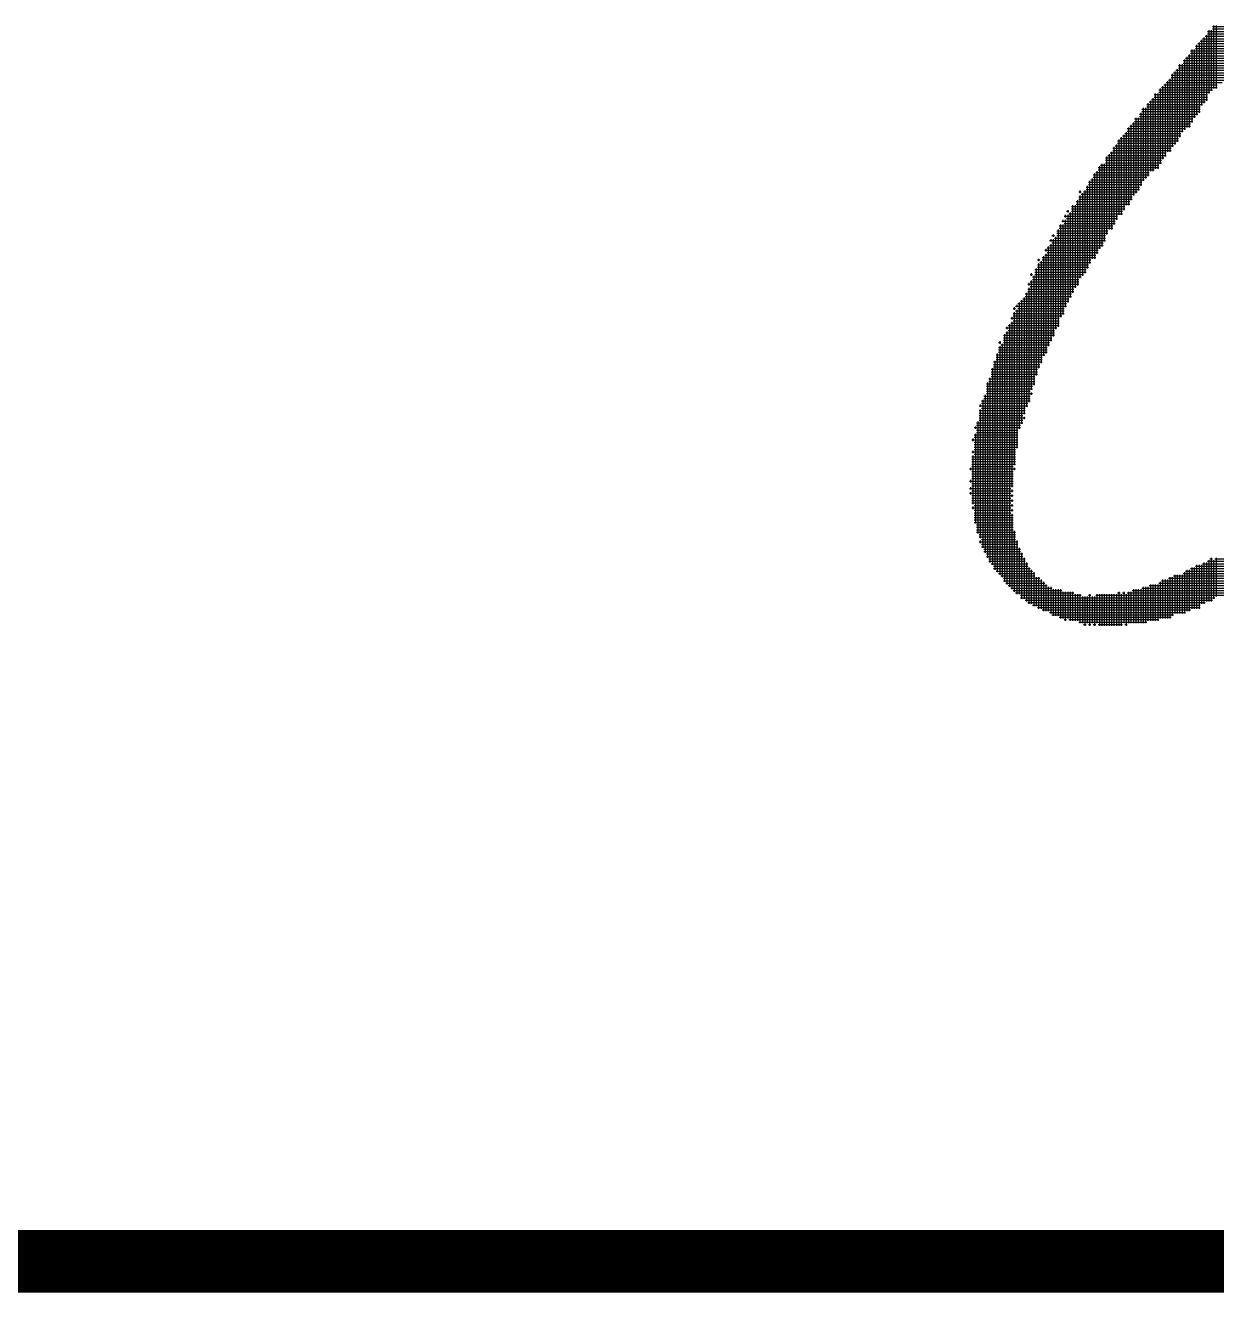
# Model space of a CAD drawing. Header units: feet. Extents: x 0 to 510288, y 0 to 371336.
# Drawn here: x 372398 to 374304, y 87286 to 89313 of the extents above; entities that cross this region are included whole.
import ezdxf
from ezdxf.enums import TextEntityAlignment as Align

# ---------------------------------------------------------------- set-up
doc = ezdxf.new("R2010")
doc.units = ezdxf.units.FT
doc.header["$LTSCALE"] = 100
doc.header["$MEASUREMENT"] = 0
for name, color, linetype in [('CX-BORD-LIN1', 4, 'CONTINUOUS'), ('CX-BORD-LIN2', 3, 'CONTINUOUS'), ('CX-BORD-TEX2', 7, 'CONTINUOUS'), ('CX-BORD-TEX3', 6, 'CONTINUOUS'), ('CX-MISC', 2, 'CONTINUOUS')]:
    doc.layers.add(name, color=color, linetype=linetype)
doc.styles.add('TB_TEXT', font='')
doc.styles.add('TB_WBTXT', font='')
doc.styles.add('TB_WMTXT', font='')
doc.styles.get('TB_TEXT').set_extended_font_data('Dotum')
doc.styles.get('TB_WBTXT').set_extended_font_data('Dotum')
doc.styles.get('TB_WMTXT').set_extended_font_data('Dotum')

# ---------------------------------------------------------------- blocks, each defined once
blk = doc.blocks.new('CXBLKA1-KHCA')
at = {"layer": 'CX-BORD-LIN1', "const_width": 0.2}
blk.add_lwpolyline([(558, 6), (270, 6)], dxfattribs=at)
at = {"layer": 'CX-BORD-LIN1', "style": 'TB_TEXT'}
for tag, p in [('TR_RCON5', (342.3033, 33)), ('TR_RCON4', (342.3033, 27)), ('TR_RCON3', (342.3033, 21)), ('TR_RCON2', (342.3033, 15)), ('TR_RCON1', (342.3033, 9))]:
    blk.add_attdef(tag, text='', height=3.5, dxfattribs=at).set_placement(p, align=Align.MIDDLE_LEFT)
for tag, height, p in [('TR_DGN5', 3.5, (451.1185, 33)), ('TR_CHK5', 3.5, (491.1185, 33)), ('TR_RDAT5', 3.5, (317.5, 33)), ('TR_APP5', 3.5, (531.1185, 33)), ('TR_RNUM5', 3, (285.1051, 32.6366)), ('TR_DGN4', 3.5, (451.1185, 27)), ('TR_CHK4', 3.5, (491.1185, 27)), ('TR_RDAT4', 3.5, (317.5, 27)), ('TR_APP4', 3.5, (531.1185, 27)), ('TR_RNUM4', 3, (285.1051, 26.6366)), ('TR_RDAT3', 3.5, (317.5, 21)), ('TR_DGN3', 3.5, (451.1185, 21)), ('TR_CHK3', 3.5, (491.1185, 21)), ('TR_APP3', 3.5, (531.1185, 21)), ('TR_RNUM3', 3, (285.1051, 20.6366)), ('TR_RDAT2', 3.5, (317.5, 15)), ('TR_DGN2', 3.5, (451.1185, 15)), ('TR_CHK2', 3.5, (491.1185, 15)), ('TR_APP2', 3.5, (531.1185, 15)), ('TR_RNUM2', 3, (285.1051, 14.6366)), ('TR_DGN1', 3.5, (451.1185, 9)), ('TR_CHK1', 3.5, (491.1185, 9)), ('TR_RDAT1', 3.5, (317.5, 9)), ('TR_APP1', 3.5, (531.1185, 9)), ('TR_RNUM1', 3, (285.1051, 8.6366))]:
    blk.add_attdef(tag, text='', height=height, dxfattribs=at).set_placement(p, align=Align.MIDDLE_CENTER)
at = {"layer": 'CX-BORD-LIN2', "style": 'TB_TEXT'}
blk.add_attdef('TD_VERSION', text='', height=3, rotation=90, dxfattribs=at).set_placement((800.5, 48.0149), align=Align.MIDDLE_CENTER)
at = {"layer": 'CX-BORD-TEX2', "style": 'TB_WMTXT'}
for tag, height, p in [('TB_CNAME', 5, (15.3448, 531.8324)), ('TB_CSCOP', 4, (16.6346, 523.8324))]:
    blk.add_attdef(tag, text='', height=height, dxfattribs=at).set_placement(p, align=Align.BOTTOM_LEFT)
at = {"layer": 'CX-BORD-TEX2', "style": 'TB_WBTXT'}
for tag, height, p in [('TB_MTITIL', 10, (398, 533.3264)), ('TB_STITL', 7, (398, 518.3264))]:
    blk.add_attdef(tag, text='', height=height, dxfattribs=at).set_placement(p, align=Align.MIDDLE_CENTER)
at = {"layer": 'CX-BORD-TEX3', "style": 'TB_TEXT'}
for tag, height, p in [('TD_LNDST', 4.5, (215, 31.5)), ('TD_DSECT', 4.5, (605.5, 31.5)), ('TD_DDIST', 4.5, (654.5, 31.5)), ('TD_DNAME_TOP', 4.5, (755, 27.957)), ('TD_CSECT', 4.5, (605.5, 22.5)), ('TD_CDIST', 4.5, (654.5, 22.5)), ('TD_DNAME_MAIN', 4.5, (755, 21.4731)), ('TD_DNAME_BOT', 3, (755, 15.2489)), ('TD_HSCAL', 4.5, (620.8841, 13.7484)), ('TD_VSCAL', 4.5, (656.8615, 13.7484)), ('TD_CCOMP', 4.5, (215, 13.5927)), ('TD_CSTEP', 4.5, (250.744, 5.125)), ('TD_FIELD', 4.5, (180, 5.125)), ('TD_DWGNO', 4.5, (755, 5.0017)), ('TD_DWGCODE', 4.5, (637, 4.7908))]:
    blk.add_attdef(tag, text='', height=height, dxfattribs=at).set_placement(p, align=Align.MIDDLE_CENTER)
for tag, height, width, p in [('TD_DCOMP', 4.5, 0.95, (215, 22.5875)), ('TD_CNAME', 5, 0.78, (65, 7.5956))]:
    blk.add_attdef(tag, text='', height=height, dxfattribs=dict(at, width=width)).set_placement(p, align=Align.MIDDLE_CENTER)

msp = doc.modelspace()

# ---------------------------------------------------------------- linework, layer by layer
at = {"layer": 'CX-MISC'}
for p, q in [((374287.2, 89297.4), (374287.2, 89192.5)), ((374289.1, 89303.3), (374394.1, 89303.3)), ((374289.1, 89299.4), (374394.1, 89299.4)), ((374291, 89305.2), (374291, 89204.1)), ((374294.9, 89305.2), (374294.9, 89208)), ((374296.9, 89311), (374398, 89311)), ((374296.9, 89307.2), (374394.1, 89307.2)), ((374298.8, 89313), (374298.8, 89211.9)), ((374302.7, 89313), (374302.7, 89211.9)), ((374269.7, 89279.9), (374409.6, 89279.9)), ((374271.6, 89281.9), (374271.6, 89169.1)), ((374273.5, 89283.8), (374401.8, 89283.8)), ((374275.5, 89285.8), (374275.5, 89173)), ((374277.4, 89287.7), (374398, 89287.7)), ((374279.4, 89289.7), (374279.4, 89184.7)), ((374281.3, 89291.6), (374394.1, 89291.6)), ((374283.3, 89293.6), (374283.3, 89188.6)), ((374285.2, 89295.5), (374394.1, 89295.5)), ((374250.2, 89256.6), (374716.8, 89256.6)), ((374252.2, 89258.6), (374252.2, 89145.8)), ((374254.1, 89260.5), (374720.7, 89260.5)), ((374256, 89262.4), (374256, 89149.7)), ((374258, 89264.4), (374728.4, 89264.4)), ((374259.9, 89266.3), (374259.9, 89149.7)), ((374261.9, 89272.2), (374759.5, 89272.2)), ((374261.9, 89268.3), (374740.1, 89268.3)), ((374263.8, 89274.1), (374263.8, 89157.5)), ((374267.7, 89274.1), (374267.7, 89165.2)), ((374269.7, 89276.1), (374429.1, 89276.1)), ((374234.7, 89237.2), (374324.1, 89237.2)), ((374236.6, 89239.1), (374236.6, 89122.5)), ((374238.6, 89241.1), (374328, 89241.1)), ((374240.5, 89243), (374240.5, 89126.4)), ((374242.4, 89248.8), (374339.6, 89248.8)), ((374242.4, 89245), (374331.9, 89245)), ((374244.4, 89250.8), (374244.4, 89134.1)), ((374248.3, 89250.8), (374248.3, 89141.9)), ((374250.2, 89252.7), (374343.5, 89252.7)), ((374217.2, 89215.8), (374217.2, 89099.2)), ((374219.1, 89217.7), (374304.6, 89217.7)), ((374221.1, 89219.7), (374221.1, 89103)), ((374223, 89221.6), (374312.4, 89221.6)), ((374224.9, 89223.6), (374224.9, 89110.8)), ((374226.9, 89225.5), (374316.3, 89225.5)), ((374228.8, 89227.5), (374228.8, 89110.8)), ((374230.8, 89233.3), (374324.1, 89233.3)), ((374230.8, 89229.4), (374316.3, 89229.4)), ((374232.7, 89235.2), (374232.7, 89118.6)), ((374201.6, 89196.4), (374201.6, 89079.7)), ((374203.6, 89202.2), (374289.1, 89202.2)), ((374203.6, 89198.3), (374289.1, 89198.3)), ((374205.5, 89204.1), (374205.5, 89083.6)), ((374209.4, 89204.1), (374209.4, 89083.6)), ((374211.3, 89210), (374296.9, 89210)), ((374211.3, 89206.1), (374293, 89206.1)), ((374213.3, 89211.9), (374213.3, 89091.4)), ((374215.2, 89213.8), (374304.6, 89213.8)), ((374184.1, 89178.9), (374277.4, 89178.9)), ((374186.1, 89180.8), (374186.1, 89064.2)), ((374190, 89180.8), (374190, 89068)), ((374191.9, 89186.6), (374281.3, 89186.6)), ((374191.9, 89182.7), (374277.4, 89182.7)), ((374193.8, 89188.6), (374193.8, 89071.9)), ((374195.8, 89190.5), (374285.2, 89190.5)), ((374197.7, 89192.5), (374197.7, 89079.7)), ((374199.7, 89194.4), (374289.1, 89194.4)), ((374168.6, 89155.5), (374261.9, 89155.5)), ((374170.5, 89157.5), (374170.5, 89040.8)), ((374172.5, 89163.3), (374265.8, 89163.3)), ((374172.5, 89159.4), (374265.8, 89159.4)), ((374174.4, 89165.2), (374174.4, 89044.7)), ((374178.3, 89165.2), (374178.3, 89048.6)), ((374180.2, 89171.1), (374273.5, 89171.1)), ((374180.2, 89167.2), (374269.7, 89167.2)), ((374182.2, 89173), (374182.2, 89056.4)), ((374184.1, 89175), (374277.4, 89175)), ((374153, 89136.1), (374246.3, 89136.1)), ((374155, 89138), (374155, 89017.5)), ((374156.9, 89140), (374246.3, 89140)), ((374158.8, 89141.9), (374158.8, 89025.3)), ((374160.8, 89147.8), (374254.1, 89147.8)), ((374160.8, 89143.9), (374250.2, 89143.9)), ((374162.7, 89149.7), (374162.7, 89025.3)), ((374164.7, 89151.6), (374261.9, 89151.6)), ((374166.6, 89153.6), (374166.6, 89033.1)), ((374137.5, 89116.6), (374230.8, 89116.6)), ((374139.4, 89118.6), (374139.4, 88994.2)), ((374141.4, 89120.5), (374234.7, 89120.5)), ((374143.3, 89122.5), (374143.3, 89002)), ((374145.2, 89128.3), (374242.4, 89128.3)), ((374145.2, 89124.4), (374238.6, 89124.4)), ((374147.2, 89130.3), (374147.2, 89009.7)), ((374149.1, 89132.2), (374242.4, 89132.2)), ((374151.1, 89134.1), (374151.1, 89009.7)), ((374125.8, 89101.1), (374219.1, 89101.1)), ((374125.8, 89097.2), (374215.2, 89097.2)), ((374127.7, 89103), (374127.7, 88978.6)), ((374129.7, 89105), (374223, 89105)), ((374131.6, 89106.9), (374131.6, 88986.4)), ((374133.6, 89108.9), (374223, 89108.9)), ((374135.5, 89110.8), (374135.5, 88986.4)), ((374137.5, 89112.8), (374230.8, 89112.8)), ((374106.4, 89073.9), (374195.8, 89073.9)), ((374108.3, 89075.8), (374108.3, 88939.7)), ((374110.2, 89077.8), (374195.8, 89077.8)), ((374112.2, 89079.7), (374112.2, 88947.5)), ((374114.1, 89085.5), (374211.3, 89085.5)), ((374114.1, 89081.7), (374203.6, 89081.7)), ((374116.1, 89087.5), (374116.1, 88955.3)), ((374118, 89089.4), (374211.3, 89089.4)), ((374120, 89091.4), (374120, 88959.2)), ((374123.9, 89091.4), (374123.9, 88967)), ((374125.8, 89093.3), (374215.2, 89093.3)), ((374094.7, 89054.4), (374180.2, 89054.4)), ((374096.6, 89056.4), (374096.6, 88924.2)), ((374098.6, 89062.2), (374184.1, 89062.2)), ((374098.6, 89058.3), (374184.1, 89058.3)), ((374100.5, 89064.2), (374100.5, 88932)), ((374102.5, 89066.1), (374188, 89066.1)), ((374104.4, 89068), (374104.4, 88939.7)), ((374106.4, 89070), (374191.9, 89070)), ((374083, 89046.7), (374086.9, 89046.7)), ((374083, 89038.9), (374168.6, 89038.9)), ((374083, 89035), (374168.6, 89035)), ((374085, 89048.6), (374085, 89044.7)), ((374085, 89040.8), (374085, 88908.6)), ((374086.9, 89042.8), (374172.5, 89042.8)), ((374088.9, 89044.7), (374088.9, 88912.5)), ((374090.8, 89046.7), (374176.3, 89046.7)), ((374092.8, 89048.6), (374092.8, 88916.4)), ((374094.7, 89050.6), (374180.2, 89050.6)), ((374063.6, 89015.6), (374067.5, 89015.6)), ((374065.5, 89017.5), (374065.5, 89013.6)), ((374069.4, 89013.6), (374069.4, 88877.5)), ((374071.4, 89023.3), (374156.9, 89023.3)), ((374071.4, 89019.4), (374156.9, 89019.4)), ((374071.4, 89015.6), (374153, 89015.6)), ((374073.3, 89025.3), (374073.3, 88885.3)), ((374077.2, 89025.3), (374077.2, 88893.1)), ((374079.1, 89031.1), (374164.7, 89031.1)), ((374079.1, 89027.2), (374164.7, 89027.2)), ((374081.1, 89033.1), (374081.1, 88897)), ((374053.9, 88994.2), (374053.9, 88846.4)), ((374055.8, 89000), (374141.4, 89000)), ((374057.8, 89002), (374057.8, 88998.1)), ((374057.8, 88994.2), (374057.8, 88850.3)), ((374059.7, 89007.8), (374145.2, 89007.8)), ((374059.7, 88996.1), (374141.4, 88996.1)), ((374061.6, 89009.7), (374061.6, 89005.8)), ((374061.6, 89002), (374061.6, 88862)), ((374063.6, 89003.9), (374145.2, 89003.9)), ((374065.5, 89009.7), (374065.5, 88869.8)), ((374067.5, 89011.7), (374153, 89011.7)), ((374040.3, 88976.7), (374044.2, 88976.7)), ((374042.2, 88978.6), (374042.2, 88974.7)), ((374044.2, 88972.8), (374125.8, 88972.8)), ((374046.1, 88974.7), (374046.1, 88827)), ((374048, 88984.5), (374129.7, 88984.5)), ((374048, 88980.6), (374129.7, 88980.6)), ((374048, 88976.7), (374125.8, 88976.7)), ((374050, 88986.4), (374050, 88830.9)), ((374051.9, 88992.2), (374137.5, 88992.2)), ((374051.9, 88988.3), (374137.5, 88988.3)), ((374028.6, 88953.4), (374114.1, 88953.4)), ((374030.5, 88955.3), (374030.5, 88951.4)), ((374032.5, 88957.2), (374118, 88957.2)), ((374034.4, 88959.2), (374034.4, 88799.8)), ((374036.4, 88968.9), (374125.8, 88968.9)), ((374036.4, 88961.1), (374121.9, 88961.1)), ((374038.3, 88970.8), (374038.3, 88967)), ((374038.3, 88963.1), (374038.3, 88807.6)), ((374040.3, 88965), (374121.9, 88965)), ((374042.2, 88970.8), (374042.2, 88815.3)), ((374016.9, 88937.8), (374020.8, 88937.8)), ((374018.9, 88939.7), (374018.9, 88935.9)), ((374018.9, 88932), (374018.9, 88764.8)), ((374020.8, 88933.9), (374102.5, 88933.9)), ((374022.8, 88935.9), (374022.8, 88772.6)), ((374024.7, 88941.7), (374110.2, 88941.7)), ((374024.7, 88937.8), (374102.5, 88937.8)), ((374026.7, 88943.6), (374026.7, 88784.2)), ((374028.6, 88945.6), (374110.2, 88945.6)), ((374030.5, 88947.5), (374030.5, 88788.1)), ((374032.5, 88949.5), (374114.1, 88949.5)), ((374005.3, 88914.5), (374009.2, 88914.5)), ((374007.2, 88916.4), (374007.2, 88912.5)), ((374011.1, 88912.5), (374011.1, 88737.6)), ((374013, 88922.2), (374094.7, 88922.2)), ((374013, 88918.4), (374094.7, 88918.4)), ((374013, 88914.5), (374090.8, 88914.5)), ((374015, 88924.2), (374015, 88753.1)), ((374016.9, 88930), (374098.6, 88930)), ((374016.9, 88926.1), (374098.6, 88926.1)), ((374001.4, 88898.9), (374083, 88898.9)), ((374003.3, 88900.9), (374003.3, 88897)), ((374003.3, 88893.1), (374003.3, 88710.4)), ((374005.3, 88902.8), (374083, 88902.8)), ((374005.3, 88895), (374079.1, 88895)), ((374007.2, 88904.8), (374007.2, 88729.8)), ((374009.2, 88910.6), (374086.9, 88910.6)), ((374009.2, 88906.7), (374083, 88906.7)), ((373989.7, 88871.7), (374067.5, 88871.7)), ((373991.7, 88873.6), (373991.7, 88675.4)), ((373993.6, 88875.6), (374067.5, 88875.6)), ((373995.6, 88877.5), (373995.6, 88690.9)), ((373997.5, 88883.4), (374071.4, 88883.4)), ((373997.5, 88879.5), (374071.4, 88879.5)), ((373999.4, 88885.3), (373999.4, 88702.6)), ((374001.4, 88891.1), (374075.3, 88891.1)), ((374001.4, 88887.3), (374075.3, 88887.3)), ((373978.1, 88860), (373981.9, 88860)), ((373978.1, 88852.3), (374059.7, 88852.3)), ((373980, 88862), (373980, 88858.1)), ((373980, 88854.2), (373980, 88609.3)), ((373981.9, 88863.9), (374063.6, 88863.9)), ((373981.9, 88856.2), (374059.7, 88856.2)), ((373983.9, 88865.9), (373983.9, 88862)), ((373983.9, 88858.1), (373983.9, 88636.5)), ((373985.8, 88867.8), (374063.6, 88867.8)), ((373985.8, 88860), (374059.7, 88860)), ((373987.8, 88869.8), (373987.8, 88667.6)), ((373968.3, 88830.9), (373968.3, 88827)), ((373970.3, 88832.8), (374051.9, 88832.8)), ((373972.2, 88834.8), (373972.2, 88414.9)), ((373974.2, 88844.5), (374051.9, 88844.5)), ((373974.2, 88836.7), (374051.9, 88836.7)), ((373976.1, 88846.4), (373976.1, 88842.5)), ((373976.1, 88838.7), (373976.1, 88574.3)), ((373978.1, 88848.4), (374055.8, 88848.4)), ((373978.1, 88840.6), (374051.9, 88840.6)), ((373962.5, 88817.3), (374044.2, 88817.3)), ((373962.5, 88813.4), (374040.3, 88813.4)), ((373964.4, 88819.2), (373964.4, 88422.6)), ((373966.4, 88828.9), (374048, 88828.9)), ((373966.4, 88821.2), (374044.2, 88821.2)), ((373968.3, 88823.1), (373968.3, 88418.8)), ((373970.3, 88825), (374044.2, 88825)), ((373954.7, 88805.6), (373958.6, 88805.6)), ((373954.7, 88797.8), (374032.5, 88797.8)), ((373954.7, 88793.9), (374032.5, 88793.9)), ((373954.7, 88790.1), (374032.5, 88790.1)), ((373956.7, 88807.6), (373956.7, 88803.7)), ((373956.7, 88799.8), (373956.7, 88434.3)), ((373958.6, 88801.7), (374036.4, 88801.7)), ((373960.6, 88803.7), (373960.6, 88430.4)), ((373962.5, 88809.5), (374040.3, 88809.5)), ((373962.5, 88805.6), (374036.4, 88805.6)), ((373947, 88774.5), (374024.7, 88774.5)), ((373947, 88770.6), (374020.8, 88770.6)), ((373948.9, 88776.4), (373948.9, 88442.1)), ((373950.8, 88786.2), (374028.6, 88786.2)), ((373950.8, 88782.3), (374024.7, 88782.3)), ((373950.8, 88778.4), (374024.7, 88778.4)), ((373952.8, 88788.1), (373952.8, 88438.2)), ((373943.1, 88762.8), (374016.9, 88762.8)), ((373943.1, 88759), (374016.9, 88759)), ((373943.1, 88755.1), (374016.9, 88755.1)), ((373943.1, 88751.2), (374013, 88751.2)), ((373945, 88764.8), (373945, 88449.9)), ((373947, 88766.7), (374020.8, 88766.7)), ((373935.3, 88739.5), (374013, 88739.5)), ((373935.3, 88735.6), (374009.2, 88735.6)), ((373935.3, 88731.7), (374009.2, 88731.7)), ((373937.2, 88741.5), (373937.2, 88461.5)), ((373939.2, 88747.3), (374013, 88747.3)), ((373939.2, 88743.4), (374013, 88743.4)), ((373941.1, 88749.2), (373941.1, 88453.7)), ((373927.5, 88712.3), (374005.3, 88712.3)), ((373929.5, 88714.2), (373929.5, 88477.1)), ((373931.4, 88720.1), (374005.3, 88720.1)), ((373931.4, 88716.2), (374005.3, 88716.2)), ((373933.3, 88722), (373933.3, 88469.3)), ((373935.3, 88727.8), (374005.3, 88727.8)), ((373935.3, 88724), (374009.2, 88724)), ((374007.2, 88725.9), (374007.2, 88722)), ((373923.6, 88704.5), (374001.4, 88704.5)), ((373923.6, 88696.7), (373997.5, 88696.7)), ((373923.6, 88692.9), (373997.5, 88692.9)), ((373923.6, 88689), (373993.6, 88689)), ((373925.6, 88706.5), (373925.6, 88702.6)), ((373925.6, 88698.7), (373925.6, 88492.6)), ((373927.5, 88708.4), (374001.4, 88708.4)), ((373927.5, 88700.6), (373997.5, 88700.6)), ((373915.8, 88669.5), (373989.7, 88669.5)), ((373917.8, 88671.5), (373917.8, 88667.6)), ((373919.7, 88677.3), (373993.6, 88677.3)), ((373919.7, 88673.4), (373989.7, 88673.4)), ((373921.7, 88679.2), (373921.7, 88500.4)), ((373923.6, 88685.1), (373997.5, 88685.1)), ((373923.6, 88681.2), (373993.6, 88681.2)), ((373995.6, 88687), (373995.6, 88683.1)), ((373912, 88650.1), (373985.8, 88650.1)), ((373913.9, 88652), (373913.9, 88648.1)), ((373915.8, 88657.9), (373985.8, 88657.9)), ((373915.8, 88654), (373985.8, 88654)), ((373917.8, 88659.8), (373917.8, 88516)), ((373919.7, 88665.6), (373985.8, 88665.6)), ((373919.7, 88661.8), (373985.8, 88661.8)), ((373912, 88630.6), (373981.9, 88630.6)), ((373913.9, 88632.6), (373913.9, 88628.7)), ((373915.8, 88646.2), (373985.8, 88646.2)), ((373915.8, 88642.3), (373985.8, 88642.3)), ((373915.8, 88638.4), (373985.8, 88638.4)), ((373915.8, 88634.5), (373981.9, 88634.5)), ((373912, 88622.9), (373981.9, 88622.9)), ((373912, 88619), (373981.9, 88619)), ((373912, 88615.1), (373981.9, 88615.1)), ((373912, 88611.2), (373981.9, 88611.2)), ((373913.9, 88624.8), (373913.9, 88547.1)), ((373915.8, 88626.8), (373981.9, 88626.8)), ((373908.1, 88603.4), (373981.9, 88603.4)), ((373910, 88605.4), (373910, 88601.5)), ((373912, 88607.3), (373978.1, 88607.3)), ((373912, 88599.5), (373978.1, 88599.5)), ((373912, 88595.7), (373978.1, 88595.7)), ((373912, 88591.8), (373978.1, 88591.8)), ((373912, 88587.9), (373978.1, 88587.9)), ((373980, 88605.4), (373980, 88601.5)), ((373908.1, 88584), (373978.1, 88584)), ((373908.1, 88572.3), (373974.2, 88572.3)), ((373910, 88585.9), (373910, 88582)), ((373910, 88574.3), (373910, 88570.4)), ((373912, 88580.1), (373978.1, 88580.1)), ((373912, 88576.2), (373978.1, 88576.2)), ((373912, 88568.4), (373978.1, 88568.4)), ((373976.1, 88570.4), (373976.1, 88566.5)), ((373908.1, 88564.6), (373974.2, 88564.6)), ((373910, 88566.5), (373910, 88562.6)), ((373912, 88560.7), (373978.1, 88560.7)), ((373912, 88556.8), (373974.2, 88556.8)), ((373912, 88552.9), (373978.1, 88552.9)), ((373912, 88549), (373974.2, 88549)), ((373976.1, 88562.6), (373976.1, 88558.7)), ((373976.1, 88554.8), (373976.1, 88550.9)), ((373976.1, 88547.1), (373976.1, 88543.2)), ((373912, 88541.2), (373974.2, 88541.2)), ((373913.9, 88543.2), (373913.9, 88539.3)), ((373915.8, 88545.1), (373978.1, 88545.1)), ((373915.8, 88537.3), (373978.1, 88537.3)), ((373915.8, 88533.4), (373974.2, 88533.4)), ((373915.8, 88529.6), (373978.1, 88529.6)), ((373976.1, 88539.3), (373976.1, 88535.4)), ((373976.1, 88531.5), (373976.1, 88411)), ((373915.8, 88525.7), (373978.1, 88525.7)), ((373915.8, 88521.8), (373978.1, 88521.8)), ((373915.8, 88517.9), (373978.1, 88517.9)), ((373919.7, 88514), (373978.1, 88514)), ((373919.7, 88510.1), (373978.1, 88510.1)), ((373919.7, 88506.2), (373978.1, 88506.2)), ((373919.7, 88502.3), (373981.9, 88502.3)), ((373923.6, 88498.5), (373981.9, 88498.5)), ((373923.6, 88494.6), (373981.9, 88494.6)), ((373923.6, 88486.8), (373985.8, 88486.8)), ((373925.6, 88488.7), (373925.6, 88484.8)), ((373927.5, 88490.7), (373981.9, 88490.7)), ((373980, 88504.3), (373980, 88407.1)), ((373983.9, 88488.7), (373983.9, 88403.2)), ((373927.5, 88482.9), (373985.8, 88482.9)), ((373927.5, 88479), (373985.8, 88479)), ((373931.4, 88475.1), (373989.7, 88475.1)), ((373931.4, 88471.2), (373989.7, 88471.2)), ((373935.3, 88467.4), (373993.6, 88467.4)), ((373987.8, 88477.1), (373987.8, 88403.2)), ((373991.7, 88469.3), (373991.7, 88395.4)), ((373935.3, 88463.5), (373993.6, 88463.5)), ((373939.2, 88459.6), (373997.5, 88459.6)), ((373939.2, 88455.7), (373997.5, 88455.7)), ((373943.1, 88451.8), (374001.4, 88451.8)), ((373947, 88447.9), (374001.4, 88447.9)), ((373995.6, 88461.5), (373995.6, 88395.4)), ((373999.4, 88453.7), (373999.4, 88391.5)), ((374003.3, 88446), (374003.3, 88387.6)), ((374263.8, 88446), (374263.8, 88379.9)), ((374267.7, 88446), (374267.7, 88379.9)), ((374269.7, 88447.9), (374405.7, 88447.9)), ((374271.6, 88449.9), (374271.6, 88379.9)), ((374275.5, 88449.9), (374275.5, 88379.9)), ((374279.4, 88449.9), (374279.4, 88387.6)), ((374281.3, 88451.8), (374417.4, 88451.8)), ((374283.3, 88453.7), (374283.3, 88387.6)), ((374287.2, 88453.7), (374287.2, 88391.5)), ((374289.1, 88455.7), (374421.3, 88455.7)), ((374291, 88457.6), (374291, 88391.5)), ((374293, 88459.6), (374296.9, 88459.6)), ((374294.9, 88461.5), (374294.9, 88391.5)), ((374298.8, 88457.6), (374298.8, 88395.4)), ((374300.8, 88459.6), (374429.1, 88459.6)), ((374302.7, 88461.5), (374302.7, 88399.3)), ((373947, 88444), (374005.3, 88444)), ((373950.8, 88440.1), (374009.2, 88440.1)), ((373954.7, 88436.2), (374013, 88436.2)), ((373958.6, 88432.4), (374013, 88432.4)), ((373962.5, 88428.5), (374020.8, 88428.5)), ((374007.2, 88442.1), (374007.2, 88387.6)), ((374011.1, 88438.2), (374011.1, 88383.8)), ((374015, 88430.4), (374015, 88383.8)), ((374018.9, 88430.4), (374018.9, 88379.9)), ((374022.8, 88426.5), (374022.8, 88379.9)), ((374217.2, 88426.5), (374217.2, 88364.3)), ((374221.1, 88426.5), (374221.1, 88364.3)), ((374224.9, 88426.5), (374224.9, 88364.3)), ((374226.9, 88428.5), (374374.6, 88428.5)), ((374228.8, 88430.4), (374228.8, 88364.3)), ((374232.7, 88430.4), (374232.7, 88368.2)), ((374234.7, 88432.4), (374382.4, 88432.4)), ((374236.6, 88434.3), (374236.6, 88372.1)), ((374240.5, 88434.3), (374240.5, 88372.1)), ((374244.4, 88434.3), (374244.4, 88372.1)), ((374248.3, 88434.3), (374248.3, 88372.1)), ((374250.2, 88436.2), (374390.2, 88436.2)), ((374252.2, 88438.2), (374252.2, 88372.1)), ((374254.1, 88440.1), (374394.1, 88440.1)), ((374256, 88442.1), (374256, 88376)), ((374259.9, 88442.1), (374259.9, 88376)), ((374261.9, 88444), (374401.8, 88444)), ((373962.5, 88424.6), (374024.7, 88424.6)), ((373966.4, 88420.7), (374028.6, 88420.7)), ((373970.3, 88416.8), (374032.5, 88416.8)), ((373974.2, 88412.9), (374040.3, 88412.9)), ((373978.1, 88409), (374055.8, 88409)), ((373981.9, 88405.1), (374075.3, 88405.1)), ((374026.7, 88422.6), (374026.7, 88376)), ((374030.5, 88418.8), (374030.5, 88376)), ((374034.4, 88414.9), (374034.4, 88376)), ((374038.3, 88414.9), (374038.3, 88372.1)), ((374042.2, 88411), (374042.2, 88368.2)), ((374046.1, 88411), (374046.1, 88368.2)), ((374050, 88411), (374050, 88368.2)), ((374053.9, 88411), (374053.9, 88364.3)), ((374057.8, 88407.1), (374057.8, 88364.3)), ((374061.6, 88407.1), (374061.6, 88360.4)), ((374065.5, 88407.1), (374065.5, 88364.3)), ((374069.4, 88407.1), (374069.4, 88360.4)), ((374073.3, 88407.1), (374073.3, 88360.4)), ((374145.2, 88405.1), (374149.1, 88405.1)), ((374147.2, 88407.1), (374147.2, 88352.7)), ((374153, 88405.1), (374156.9, 88405.1)), ((374155, 88407.1), (374155, 88356.5)), ((374160.8, 88405.1), (374328, 88405.1)), ((374162.7, 88407.1), (374162.7, 88356.5)), ((374166.6, 88407.1), (374166.6, 88356.5)), ((374168.6, 88409), (374335.8, 88409)), ((374170.5, 88411), (374170.5, 88356.5)), ((374174.4, 88411), (374174.4, 88356.5)), ((374178.3, 88411), (374178.3, 88356.5)), ((374182.2, 88411), (374182.2, 88356.5)), ((374184.1, 88412.9), (374343.5, 88412.9)), ((374186.1, 88414.9), (374186.1, 88356.5)), ((374190, 88414.9), (374190, 88356.5)), ((374193.8, 88414.9), (374193.8, 88360.4)), ((374195.8, 88416.8), (374347.4, 88416.8)), ((374197.7, 88418.8), (374197.7, 88360.4)), ((374201.6, 88418.8), (374201.6, 88360.4)), ((374205.5, 88418.8), (374205.5, 88360.4)), ((374209.4, 88418.8), (374209.4, 88360.4)), ((374211.3, 88420.7), (374363, 88420.7)), ((374213.3, 88422.6), (374213.3, 88364.3)), ((374215.2, 88424.6), (374366.9, 88424.6)), ((373989.7, 88401.3), (374086.9, 88401.3)), ((373989.7, 88397.4), (374300.8, 88397.4)), ((373997.5, 88393.5), (374296.9, 88393.5)), ((374001.4, 88389.6), (374285.2, 88389.6)), ((374009.2, 88385.7), (374277.4, 88385.7)), ((374077.2, 88403.2), (374077.2, 88360.4)), ((374081.1, 88403.2), (374081.1, 88360.4)), ((374085, 88403.2), (374085, 88356.5)), ((374088.9, 88399.3), (374088.9, 88356.5)), ((374092.8, 88399.3), (374092.8, 88352.7)), ((374096.6, 88399.3), (374096.6, 88356.5)), ((374098.6, 88401.3), (374102.5, 88401.3)), ((374100.5, 88403.2), (374100.5, 88352.7)), ((374104.4, 88399.3), (374104.4, 88356.5)), ((374108.3, 88399.3), (374108.3, 88352.7)), ((374110.2, 88401.3), (374320.2, 88401.3)), ((374112.2, 88403.2), (374112.2, 88356.5)), ((374116.1, 88403.2), (374116.1, 88352.7)), ((374120, 88403.2), (374120, 88352.7)), ((374123.9, 88403.2), (374123.9, 88352.7)), ((374127.7, 88403.2), (374127.7, 88352.7)), ((374131.6, 88403.2), (374131.6, 88352.7)), ((374135.5, 88403.2), (374135.5, 88352.7)), ((374139.4, 88403.2), (374139.4, 88352.7)), ((374143.3, 88403.2), (374143.3, 88352.7)), ((374151.1, 88403.2), (374151.1, 88352.7)), ((374158.8, 88403.2), (374158.8, 88352.7)), ((374016.9, 88381.8), (374277.4, 88381.8)), ((374024.7, 88377.9), (374261.9, 88377.9)), ((374036.4, 88374), (374254.1, 88374)), ((374040.3, 88370.2), (374234.7, 88370.2)), ((374051.9, 88366.3), (374230.8, 88366.3)), ((374059.7, 88362.4), (374063.6, 88362.4)), ((374067.5, 88362.4), (374211.3, 88362.4)), ((374083, 88358.5), (374191.9, 88358.5)), ((374090.8, 88354.6), (374094.7, 88354.6)), ((374098.6, 88354.6), (374102.5, 88354.6)), ((374106.4, 88354.6), (374110.2, 88354.6)), ((374114.1, 88354.6), (374153, 88354.6)), ((374156.9, 88354.6), (374160.8, 88354.6))]:
    msp.add_line(p, q, dxfattribs=at)

# ---------------------------------------------------------------- block references
at = {"layer": 'CX-BORD-LIN1', "xscale": 500, "yscale": 500, "zscale": 500}
msp.add_blockref('CXBLKA1-KHCA', (102287.6, 84335.8), dxfattribs=at)

doc.saveas('drawing.dxf')
